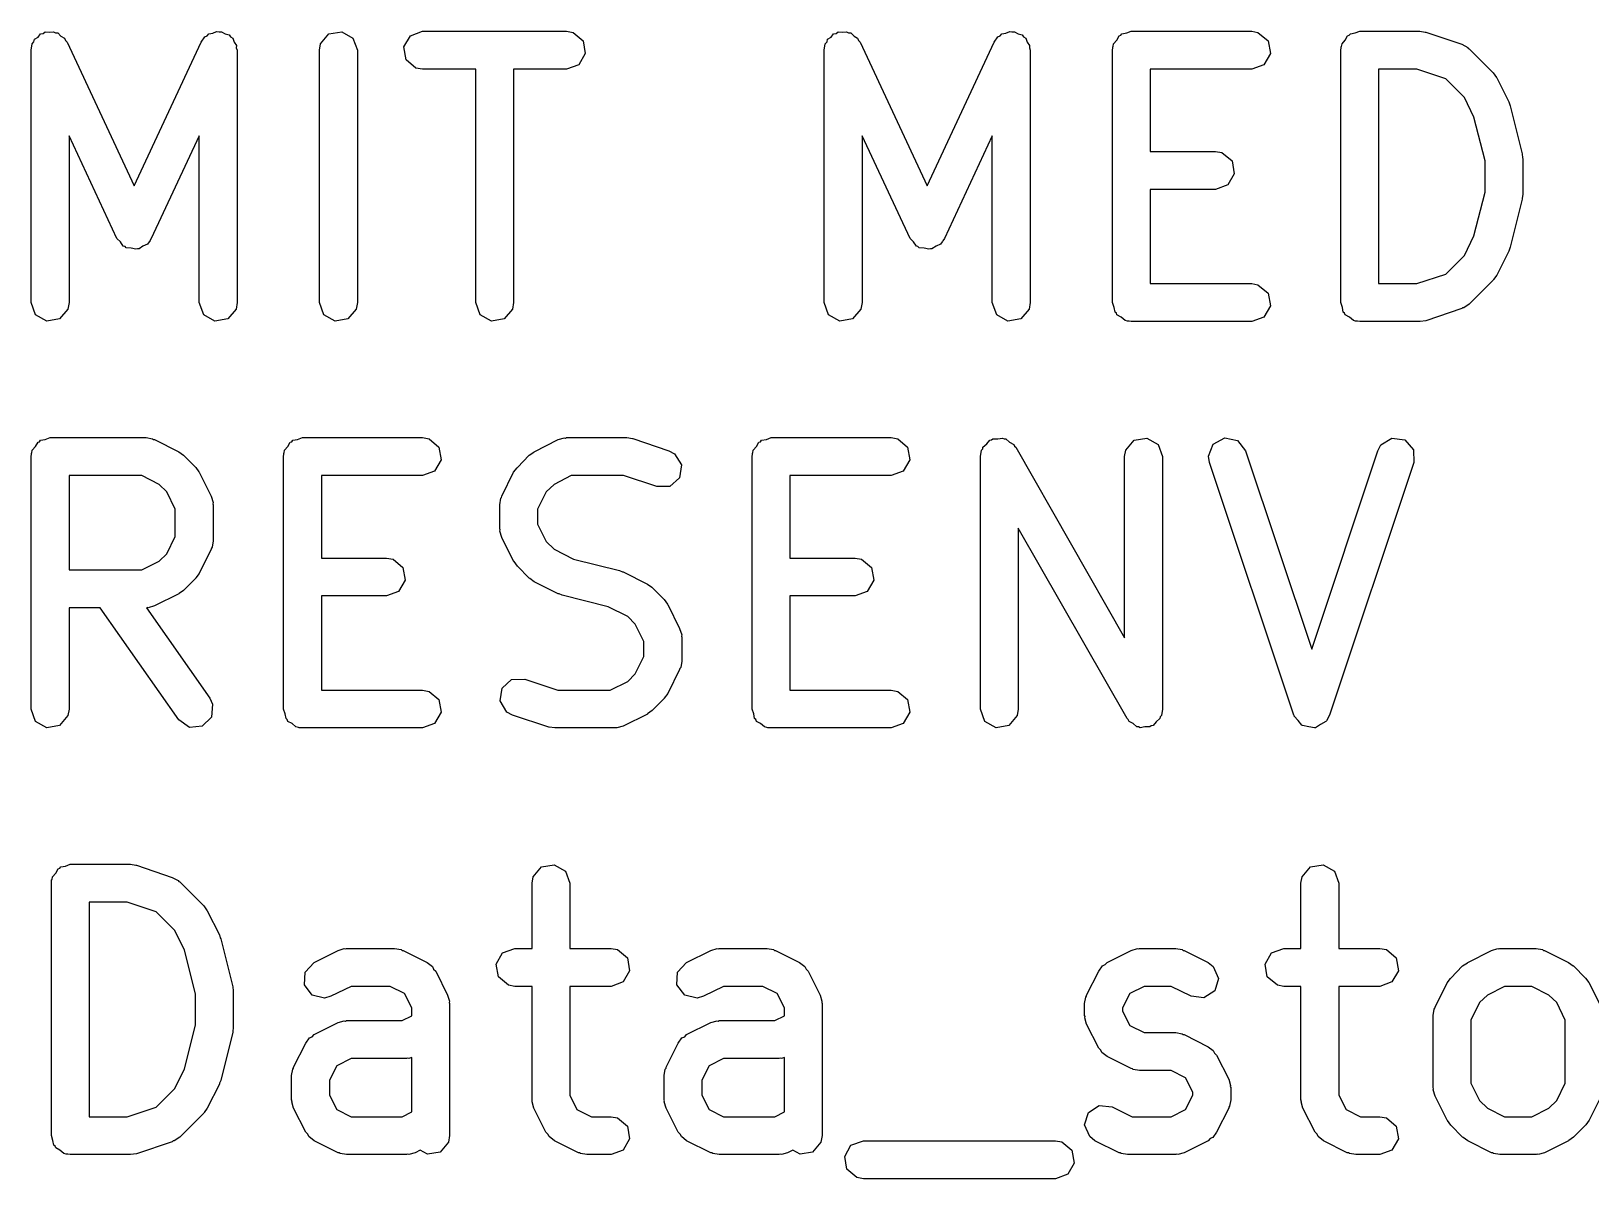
# Model space of a CAD drawing. Extents: x 134.9 to 168.1, y -117.7 to -82.5.
# Drawn here: x 136.23 to 142.41, y -107.91 to -103.36 of the extents above; entities that cross this region are included whole.
import ezdxf

# ---------------------------------------------------------------- set-up
doc = ezdxf.new("R2010")
doc.units = 0
doc.layers.add('BLACK', color=7, linetype='CONTINUOUS')

msp = doc.modelspace()

# ---------------------------------------------------------------- linework, layer by layer
at = {"layer": 'BLACK', "linetype": 'CONTINUOUS'}
for p, q in [((136.236, -103.413), (136.243, -103.405)), ((136.243, -103.405), (136.245, -103.395)), ((136.245, -103.395), (136.259, -103.386)), ((136.259, -103.386), (136.269, -103.373)), ((136.269, -103.373), (136.279, -103.372)), ((136.279, -103.372), (136.287, -103.366)), ((136.287, -103.366), (136.304, -103.367)), ((136.304, -103.367), (136.32, -103.365)), ((136.32, -103.365), (136.328, -103.37)), ((136.328, -103.37), (136.338, -103.37)), ((136.338, -103.37), (136.35, -103.382)), ((136.35, -103.382), (136.364, -103.39)), ((136.364, -103.39), (136.368, -103.4)), ((136.368, -103.4), (136.375, -103.407)), ((136.375, -103.407), (136.64, -103.975)), ((136.64, -103.975), (136.905, -103.407)), ((136.905, -103.407), (136.92, -103.385)), ((136.92, -103.385), (136.93, -103.381)), ((136.93, -103.381), (136.936, -103.373)), ((136.936, -103.373), (136.952, -103.371)), ((136.952, -103.371), (136.967, -103.364)), ((136.967, -103.364), (136.977, -103.366)), ((136.977, -103.366), (136.986, -103.365)), ((136.986, -103.365), (137.001, -103.373)), ((137.001, -103.373), (137.016, -103.377)), ((137.016, -103.377), (137.022, -103.385)), ((137.022, -103.385), (137.031, -103.39)), ((137.031, -103.39), (137.037, -103.406)), ((137.037, -103.406), (137.046, -103.419)), ((137.379, -103.413), (137.412, -103.373)), ((137.412, -103.373), (137.463, -103.365)), ((137.463, -103.365), (137.507, -103.39)), ((137.507, -103.39), (137.525, -103.438)), ((137.709, -103.425), (137.735, -103.381)), ((137.735, -103.381), (137.783, -103.363)), ((137.783, -103.363), (138.354, -103.363)), ((138.354, -103.363), (138.38, -103.368)), ((138.38, -103.368), (138.419, -103.401)), ((138.419, -103.401), (138.428, -103.451)), ((139.379, -103.413), (139.386, -103.405)), ((139.386, -103.405), (139.388, -103.395)), ((139.388, -103.395), (139.402, -103.386)), ((139.402, -103.386), (139.412, -103.373)), ((139.412, -103.373), (139.422, -103.372)), ((139.422, -103.372), (139.43, -103.366)), ((139.43, -103.366), (139.447, -103.367)), ((139.447, -103.367), (139.463, -103.365)), ((139.463, -103.365), (139.471, -103.37)), ((139.471, -103.37), (139.481, -103.37)), ((139.481, -103.37), (139.493, -103.382)), ((139.493, -103.382), (139.507, -103.39)), ((139.507, -103.39), (139.511, -103.4)), ((139.511, -103.4), (139.518, -103.407)), ((139.518, -103.407), (139.783, -103.975)), ((139.783, -103.975), (140.048, -103.407)), ((140.048, -103.407), (140.063, -103.385)), ((140.063, -103.385), (140.072, -103.381)), ((140.072, -103.381), (140.079, -103.373)), ((140.079, -103.373), (140.095, -103.371)), ((140.095, -103.371), (140.11, -103.364)), ((140.11, -103.364), (140.119, -103.366)), ((140.119, -103.366), (140.129, -103.365)), ((140.129, -103.365), (140.144, -103.373)), ((140.144, -103.373), (140.159, -103.377)), ((140.159, -103.377), (140.165, -103.385)), ((140.165, -103.385), (140.174, -103.39)), ((140.174, -103.39), (140.179, -103.406)), ((140.179, -103.406), (140.189, -103.419)), ((140.522, -103.413), (140.535, -103.398)), ((140.535, -103.398), (140.544, -103.381)), ((140.544, -103.381), (140.551, -103.379)), ((140.551, -103.379), (140.555, -103.373)), ((140.555, -103.373), (140.574, -103.37)), ((140.574, -103.37), (140.592, -103.363)), ((140.592, -103.363), (141.069, -103.363)), ((141.069, -103.363), (141.094, -103.368)), ((141.094, -103.368), (141.134, -103.401)), ((141.134, -103.401), (141.143, -103.451)), ((141.427, -103.413), (141.439, -103.398)), ((141.439, -103.398), (141.449, -103.381)), ((141.449, -103.381), (141.455, -103.379)), ((141.455, -103.379), (141.46, -103.373)), ((141.46, -103.373), (141.479, -103.37)), ((141.479, -103.37), (141.497, -103.363)), ((141.497, -103.363), (141.735, -103.363)), ((141.735, -103.363), (141.757, -103.367)), ((141.757, -103.367), (141.759, -103.367)), ((141.759, -103.367), (141.902, -103.415)), ((136.232, -103.438), (136.236, -103.413)), ((136.232, -104.438), (136.232, -103.438)), ((137.046, -103.419), (137.045, -103.429)), ((137.045, -103.429), (137.048, -103.438)), ((137.048, -103.438), (137.048, -104.438)), ((137.375, -103.438), (137.379, -103.413)), ((137.375, -104.438), (137.375, -103.438)), ((137.525, -103.438), (137.525, -104.438)), ((137.718, -103.476), (137.709, -103.425)), ((138.428, -103.451), (138.403, -103.496)), ((139.375, -103.438), (139.379, -103.413)), ((139.375, -104.438), (139.375, -103.438)), ((140.189, -103.419), (140.188, -103.429)), ((140.188, -103.429), (140.191, -103.438)), ((140.191, -103.438), (140.191, -104.438)), ((140.517, -103.438), (140.519, -103.429)), ((140.517, -104.438), (140.517, -103.438)), ((140.519, -103.425), (140.52, -103.423)), ((140.519, -103.429), (140.519, -103.425)), ((140.52, -103.423), (140.522, -103.413)), ((141.143, -103.451), (141.117, -103.496)), ((141.422, -103.438), (141.424, -103.429)), ((141.422, -104.438), (141.422, -103.438)), ((141.423, -103.425), (141.425, -103.423)), ((141.424, -103.429), (141.423, -103.425)), ((141.425, -103.423), (141.427, -103.413)), ((141.902, -103.415), (141.925, -103.427)), ((141.925, -103.427), (141.927, -103.431)), ((141.927, -103.431), (141.931, -103.433)), ((141.931, -103.433), (142.026, -103.528)), ((137.757, -103.509), (137.718, -103.476)), ((137.783, -103.513), (137.757, -103.509)), ((137.994, -103.513), (137.783, -103.513)), ((137.994, -104.438), (137.994, -103.513)), ((138.354, -103.513), (138.144, -103.513)), ((138.144, -103.513), (138.144, -104.438)), ((138.403, -103.496), (138.354, -103.513)), ((141.069, -103.513), (140.667, -103.513)), ((140.667, -103.513), (140.667, -103.84)), ((141.117, -103.496), (141.069, -103.513)), ((141.723, -103.513), (141.572, -103.513)), ((141.572, -103.513), (141.572, -104.363)), ((141.838, -103.552), (141.723, -103.513)), ((142.026, -103.528), (142.039, -103.547)), ((141.912, -103.626), (141.838, -103.552)), ((142.039, -103.547), (142.041, -103.548)), ((142.041, -103.548), (142.088, -103.643)), ((141.95, -103.703), (141.912, -103.626)), ((142.088, -103.643), (142.092, -103.655)), ((142.092, -103.655), (142.094, -103.658)), ((141.994, -103.876), (141.95, -103.703)), ((142.094, -103.658), (142.141, -103.849)), ((136.572, -104.184), (136.382, -103.777)), ((136.382, -103.777), (136.382, -104.438)), ((136.898, -103.777), (136.708, -104.184)), ((136.898, -104.438), (136.898, -103.777)), ((139.715, -104.184), (139.525, -103.777)), ((139.525, -103.777), (139.525, -104.438)), ((140.041, -103.777), (139.851, -104.184)), ((140.041, -104.438), (140.041, -103.777)), ((140.667, -103.84), (140.926, -103.84)), ((140.926, -103.84), (140.951, -103.844)), ((140.951, -103.844), (140.991, -103.877)), ((140.991, -103.877), (141, -103.928)), ((141.994, -104.001), (141.994, -103.876)), ((142.141, -103.849), (142.142, -103.864)), ((142.142, -103.864), (142.144, -103.867)), ((142.144, -103.867), (142.144, -104.01)), ((141, -103.928), (140.974, -103.972)), ((140.926, -103.99), (140.667, -103.99)), ((140.667, -103.99), (140.667, -104.363)), ((140.974, -103.972), (140.926, -103.99)), ((141.95, -104.174), (141.994, -104.001)), ((142.144, -104.01), (142.141, -104.025)), ((142.141, -104.025), (142.141, -104.028)), ((142.141, -104.028), (142.094, -104.219)), ((136.586, -104.198), (136.572, -104.184)), ((136.597, -104.214), (136.586, -104.198)), ((136.693, -104.206), (136.675, -104.214)), ((136.699, -104.198), (136.693, -104.206)), ((136.702, -104.196), (136.699, -104.198)), ((136.708, -104.184), (136.702, -104.193)), ((136.702, -104.193), (136.702, -104.196)), ((139.729, -104.198), (139.715, -104.184)), ((139.74, -104.214), (139.729, -104.198)), ((139.836, -104.206), (139.818, -104.214)), ((139.842, -104.198), (139.836, -104.206)), ((139.844, -104.196), (139.842, -104.198)), ((139.845, -104.193), (139.844, -104.196)), ((139.851, -104.184), (139.845, -104.193)), ((141.912, -104.251), (141.95, -104.174)), ((136.604, -104.216), (136.597, -104.214)), ((136.608, -104.221), (136.604, -104.216)), ((136.628, -104.222), (136.608, -104.221)), ((136.647, -104.227), (136.628, -104.222)), ((136.653, -104.225), (136.647, -104.227)), ((136.66, -104.225), (136.653, -104.225)), ((136.675, -104.214), (136.66, -104.225)), ((139.746, -104.216), (139.74, -104.214)), ((139.751, -104.221), (139.746, -104.216)), ((139.771, -104.222), (139.751, -104.221)), ((139.789, -104.227), (139.771, -104.222)), ((139.796, -104.225), (139.789, -104.227)), ((139.802, -104.225), (139.796, -104.225)), ((139.818, -104.214), (139.802, -104.225)), ((141.838, -104.325), (141.912, -104.251)), ((142.088, -104.234), (142.041, -104.329)), ((142.089, -104.23), (142.088, -104.234)), ((142.094, -104.219), (142.089, -104.23)), ((141.723, -104.363), (141.838, -104.325)), ((142.041, -104.329), (142.027, -104.347)), ((140.667, -104.363), (141.069, -104.363)), ((141.069, -104.363), (141.094, -104.368)), ((141.094, -104.368), (141.134, -104.401)), ((141.572, -104.363), (141.723, -104.363)), ((142.026, -104.349), (141.931, -104.444)), ((142.027, -104.347), (142.026, -104.349)), ((136.249, -104.487), (136.232, -104.438)), ((136.382, -104.438), (136.377, -104.464)), ((136.916, -104.487), (136.898, -104.438)), ((137.048, -104.438), (137.044, -104.464)), ((137.392, -104.487), (137.375, -104.438)), ((137.525, -104.438), (137.52, -104.464)), ((138.011, -104.487), (137.994, -104.438)), ((138.144, -104.438), (138.139, -104.464)), ((139.392, -104.487), (139.375, -104.438)), ((139.525, -104.438), (139.52, -104.464)), ((140.059, -104.487), (140.041, -104.438)), ((140.191, -104.438), (140.187, -104.464)), ((140.524, -104.457), (140.517, -104.438)), ((140.528, -104.476), (140.524, -104.457)), ((141.143, -104.451), (141.117, -104.496)), ((141.134, -104.401), (141.143, -104.451)), ((141.429, -104.457), (141.422, -104.438)), ((141.432, -104.476), (141.429, -104.457)), ((141.931, -104.444), (141.91, -104.459)), ((136.294, -104.512), (136.249, -104.487)), ((136.344, -104.503), (136.294, -104.512)), ((136.377, -104.464), (136.344, -104.503)), ((136.96, -104.512), (136.916, -104.487)), ((137.011, -104.503), (136.96, -104.512)), ((137.044, -104.464), (137.011, -104.503)), ((137.437, -104.512), (137.392, -104.487)), ((137.487, -104.503), (137.437, -104.512)), ((137.52, -104.464), (137.487, -104.503)), ((138.056, -104.512), (138.011, -104.487)), ((138.106, -104.503), (138.056, -104.512)), ((138.139, -104.464), (138.106, -104.503)), ((139.437, -104.512), (139.392, -104.487)), ((139.487, -104.503), (139.437, -104.512)), ((139.52, -104.464), (139.487, -104.503)), ((140.103, -104.512), (140.059, -104.487)), ((140.154, -104.503), (140.103, -104.512)), ((140.187, -104.464), (140.154, -104.503)), ((140.533, -104.48), (140.528, -104.476)), ((140.535, -104.487), (140.533, -104.48)), ((140.552, -104.496), (140.535, -104.487)), ((140.567, -104.509), (140.552, -104.496)), ((140.577, -104.511), (140.567, -104.509)), ((140.579, -104.512), (140.577, -104.511)), ((140.583, -104.512), (140.579, -104.512)), ((140.592, -104.513), (140.583, -104.512)), ((141.069, -104.513), (140.592, -104.513)), ((141.117, -104.496), (141.069, -104.513)), ((141.437, -104.48), (141.432, -104.476)), ((141.44, -104.487), (141.437, -104.48)), ((141.457, -104.496), (141.44, -104.487)), ((141.472, -104.509), (141.457, -104.496)), ((141.481, -104.511), (141.472, -104.509)), ((141.484, -104.512), (141.481, -104.511)), ((141.488, -104.512), (141.484, -104.512)), ((141.497, -104.513), (141.488, -104.512)), ((141.735, -104.513), (141.497, -104.513)), ((141.737, -104.513), (141.735, -104.513)), ((141.759, -104.51), (141.737, -104.513)), ((141.902, -104.462), (141.759, -104.51)), ((141.905, -104.459), (141.902, -104.462)), ((141.91, -104.459), (141.905, -104.459)), ((136.236, -105.023), (136.249, -105.008)), ((136.249, -105.008), (136.259, -104.991)), ((136.259, -104.991), (136.265, -104.989)), ((136.265, -104.989), (136.269, -104.983)), ((136.269, -104.983), (136.288, -104.98)), ((136.288, -104.98), (136.307, -104.973)), ((136.307, -104.973), (136.688, -104.973)), ((136.688, -104.973), (136.713, -104.978)), ((136.713, -104.978), (136.717, -104.981)), ((136.717, -104.981), (136.721, -104.981)), ((136.721, -104.981), (136.817, -105.029)), ((137.236, -105.023), (137.249, -105.008)), ((137.249, -105.008), (137.259, -104.991)), ((137.259, -104.991), (137.265, -104.989)), ((137.265, -104.989), (137.269, -104.983)), ((137.269, -104.983), (137.288, -104.98)), ((137.288, -104.98), (137.307, -104.973)), ((137.307, -104.973), (137.783, -104.973)), ((137.783, -104.973), (137.809, -104.978)), ((137.809, -104.978), (137.848, -105.011)), ((137.848, -105.011), (137.857, -105.061)), ((138.226, -105.029), (138.321, -104.981)), ((138.321, -104.981), (138.346, -104.974)), ((138.346, -104.974), (138.35, -104.975)), ((138.35, -104.975), (138.354, -104.973)), ((138.354, -104.973), (138.592, -104.973)), ((138.592, -104.973), (138.615, -104.977)), ((138.615, -104.977), (138.616, -104.977)), ((138.616, -104.977), (138.759, -105.025)), ((139.093, -105.023), (139.106, -105.008)), ((139.106, -105.008), (139.116, -104.991)), ((139.116, -104.991), (139.122, -104.989)), ((139.122, -104.989), (139.126, -104.983)), ((139.126, -104.983), (139.146, -104.98)), ((139.146, -104.98), (139.164, -104.973)), ((139.164, -104.973), (139.64, -104.973)), ((139.64, -104.973), (139.666, -104.978)), ((139.666, -104.978), (139.705, -105.011)), ((139.705, -105.011), (139.714, -105.061)), ((140.003, -105.017), (140.004, -105.011)), ((140.004, -105.011), (140.019, -104.998)), ((140.019, -104.998), (140.031, -104.983)), ((140.031, -104.983), (140.038, -104.982)), ((140.038, -104.982), (140.043, -104.978)), ((140.043, -104.978), (140.063, -104.978)), ((140.063, -104.978), (140.082, -104.975)), ((140.082, -104.975), (140.088, -104.978)), ((140.088, -104.978), (140.095, -104.978)), ((140.095, -104.978), (140.109, -104.991)), ((140.109, -104.991), (140.126, -105)), ((140.126, -105), (140.129, -105.007)), ((140.129, -105.007), (140.134, -105.011)), ((140.134, -105.011), (140.565, -105.766)), ((140.57, -105.023), (140.603, -104.983)), ((140.603, -104.983), (140.653, -104.975)), ((140.653, -104.975), (140.698, -105)), ((140.698, -105), (140.715, -105.048)), ((140.898, -105.046), (140.917, -104.999)), ((140.917, -104.999), (140.962, -104.974)), ((140.962, -104.974), (141.013, -104.985)), ((141.013, -104.985), (141.045, -105.025)), ((141.569, -105.025), (141.581, -105.002)), ((141.581, -105.002), (141.625, -104.975)), ((141.625, -104.975), (141.676, -104.982)), ((141.676, -104.982), (141.71, -105.021)), ((136.232, -105.048), (136.233, -105.039)), ((136.232, -106.048), (136.232, -105.048)), ((136.233, -105.035), (136.235, -105.033)), ((136.233, -105.039), (136.233, -105.035)), ((136.235, -105.033), (136.236, -105.023)), ((136.817, -105.029), (136.835, -105.042)), ((136.835, -105.042), (136.836, -105.043)), ((136.836, -105.043), (136.884, -105.091)), ((137.232, -105.048), (137.233, -105.039)), ((137.232, -106.048), (137.232, -105.048)), ((137.233, -105.035), (137.235, -105.033)), ((137.233, -105.039), (137.233, -105.035)), ((137.235, -105.033), (137.236, -105.023)), ((137.857, -105.061), (137.831, -105.106)), ((138.159, -105.091), (138.206, -105.043)), ((138.206, -105.043), (138.224, -105.03)), ((138.224, -105.03), (138.226, -105.029)), ((138.759, -105.025), (138.782, -105.037)), ((138.782, -105.037), (138.809, -105.081)), ((139.089, -105.048), (139.091, -105.039)), ((139.089, -106.048), (139.089, -105.048)), ((139.09, -105.035), (139.092, -105.033)), ((139.091, -105.039), (139.09, -105.035)), ((139.092, -105.033), (139.093, -105.023)), ((139.714, -105.061), (139.688, -105.106)), ((139.994, -105.048), (139.998, -105.023)), ((139.994, -106.048), (139.994, -105.048)), ((139.998, -105.023), (140.003, -105.017)), ((140.565, -105.048), (140.57, -105.023)), ((140.565, -105.766), (140.565, -105.048)), ((140.715, -105.048), (140.715, -106.048)), ((140.902, -105.072), (140.898, -105.046)), ((141.236, -106.072), (140.902, -105.072)), ((141.045, -105.025), (141.307, -105.811)), ((141.307, -105.811), (141.569, -105.025)), ((141.711, -105.072), (141.378, -106.072)), ((141.71, -105.021), (141.711, -105.072)), ((136.67, -105.123), (136.382, -105.123)), ((136.382, -105.123), (136.382, -105.497)), ((136.739, -105.158), (136.67, -105.123)), ((136.884, -105.091), (136.896, -105.109)), ((136.896, -105.109), (136.898, -105.11)), ((136.898, -105.11), (136.945, -105.205)), ((137.783, -105.123), (137.382, -105.123)), ((137.382, -105.123), (137.382, -105.45)), ((137.831, -105.106), (137.783, -105.123)), ((138.097, -105.205), (138.144, -105.11)), ((138.144, -105.11), (138.158, -105.092)), ((138.158, -105.092), (138.159, -105.091)), ((138.372, -105.123), (138.304, -105.158)), ((138.58, -105.123), (138.372, -105.123)), ((138.712, -105.167), (138.58, -105.123)), ((138.801, -105.132), (138.763, -105.166)), ((138.809, -105.081), (138.801, -105.132)), ((139.64, -105.123), (139.239, -105.123)), ((139.239, -105.123), (139.239, -105.45)), ((139.688, -105.106), (139.64, -105.123)), ((136.769, -105.188), (136.739, -105.158)), ((136.803, -105.257), (136.769, -105.188)), ((138.273, -105.188), (138.239, -105.257)), ((138.304, -105.158), (138.273, -105.188)), ((138.763, -105.166), (138.712, -105.167)), ((136.803, -105.364), (136.803, -105.257)), ((136.945, -105.205), (136.953, -105.23)), ((136.953, -105.23), (136.952, -105.235)), ((136.952, -105.235), (136.953, -105.239)), ((136.953, -105.239), (136.953, -105.382)), ((138.089, -105.239), (138.093, -105.213)), ((138.089, -105.334), (138.089, -105.239)), ((138.093, -105.213), (138.096, -105.21)), ((138.096, -105.21), (138.097, -105.205)), ((138.239, -105.257), (138.239, -105.316)), ((138.239, -105.316), (138.273, -105.385)), ((136.769, -105.433), (136.803, -105.364)), ((136.953, -105.382), (136.949, -105.407)), ((138.09, -105.338), (138.089, -105.334)), ((138.089, -105.343), (138.09, -105.338)), ((138.097, -105.368), (138.089, -105.343)), ((138.144, -105.463), (138.097, -105.368)), ((138.273, -105.385), (138.304, -105.415)), ((140.575, -106.086), (140.144, -105.331)), ((140.144, -105.331), (140.144, -106.048)), ((136.739, -105.463), (136.769, -105.433)), ((136.945, -105.415), (136.898, -105.511)), ((136.946, -105.411), (136.945, -105.415)), ((136.949, -105.407), (136.946, -105.411)), ((138.304, -105.415), (138.381, -105.454)), ((136.382, -105.497), (136.67, -105.497)), ((136.67, -105.497), (136.739, -105.463)), ((137.382, -105.45), (137.64, -105.45)), ((137.64, -105.45), (137.666, -105.454)), ((137.666, -105.454), (137.705, -105.487)), ((137.705, -105.487), (137.714, -105.538)), ((138.146, -105.464), (138.144, -105.463)), ((138.159, -105.482), (138.146, -105.464)), ((138.206, -105.53), (138.159, -105.482)), ((138.381, -105.454), (138.563, -105.499)), ((138.563, -105.499), (138.575, -105.505)), ((138.575, -105.505), (138.578, -105.505)), ((138.578, -105.505), (138.674, -105.553)), ((139.239, -105.45), (139.497, -105.45)), ((139.497, -105.45), (139.523, -105.454)), ((139.523, -105.454), (139.562, -105.487)), ((139.562, -105.487), (139.571, -105.538)), ((136.884, -105.53), (136.836, -105.578)), ((136.898, -105.511), (136.884, -105.529)), ((136.884, -105.529), (136.884, -105.53)), ((137.714, -105.538), (137.688, -105.582)), ((138.208, -105.531), (138.206, -105.53)), ((138.226, -105.544), (138.208, -105.531)), ((138.321, -105.592), (138.226, -105.544)), ((138.674, -105.553), (138.692, -105.566)), ((138.692, -105.566), (138.693, -105.567)), ((138.693, -105.567), (138.741, -105.614)), ((139.571, -105.538), (139.545, -105.582)), ((136.817, -105.592), (136.721, -105.639)), ((136.818, -105.591), (136.817, -105.592)), ((136.836, -105.578), (136.818, -105.591)), ((137.64, -105.6), (137.382, -105.6)), ((137.382, -105.6), (137.382, -105.973)), ((137.688, -105.582), (137.64, -105.6)), ((138.324, -105.592), (138.321, -105.592)), ((138.336, -105.597), (138.324, -105.592)), ((138.519, -105.643), (138.336, -105.597)), ((138.741, -105.614), (138.754, -105.633)), ((138.754, -105.633), (138.755, -105.634)), ((139.497, -105.6), (139.239, -105.6)), ((139.239, -105.6), (139.239, -105.973)), ((139.545, -105.582), (139.497, -105.6)), ((136.506, -105.647), (136.382, -105.647)), ((136.382, -105.647), (136.382, -106.048)), ((136.817, -106.091), (136.506, -105.647)), ((136.692, -105.646), (136.689, -105.647)), ((136.689, -105.647), (136.94, -106.005)), ((136.696, -105.647), (136.692, -105.646)), ((136.721, -105.639), (136.696, -105.647)), ((138.596, -105.682), (138.519, -105.643)), ((138.626, -105.712), (138.596, -105.682)), ((138.755, -105.634), (138.802, -105.729)), ((138.66, -105.78), (138.626, -105.712)), ((138.802, -105.729), (138.81, -105.754)), ((138.81, -105.754), (138.809, -105.759)), ((138.66, -105.84), (138.66, -105.78)), ((138.809, -105.759), (138.81, -105.763)), ((138.81, -105.763), (138.81, -105.858)), ((138.626, -105.909), (138.66, -105.84)), ((138.81, -105.858), (138.806, -105.884)), ((138.098, -105.965), (138.136, -105.931)), ((138.136, -105.931), (138.188, -105.93)), ((138.188, -105.93), (138.319, -105.973)), ((138.527, -105.973), (138.596, -105.939)), ((138.596, -105.939), (138.626, -105.909)), ((138.802, -105.892), (138.755, -105.987)), ((138.803, -105.887), (138.802, -105.892)), ((138.806, -105.884), (138.803, -105.887)), ((137.382, -105.973), (137.783, -105.973)), ((137.783, -105.973), (137.809, -105.978)), ((137.809, -105.978), (137.848, -106.011)), ((138.09, -106.016), (138.098, -105.965)), ((138.319, -105.973), (138.527, -105.973)), ((138.755, -105.987), (138.741, -106.005)), ((139.239, -105.973), (139.64, -105.973)), ((139.64, -105.973), (139.666, -105.978)), ((139.666, -105.978), (139.705, -106.011)), ((136.249, -106.097), (136.232, -106.048)), ((136.382, -106.048), (136.377, -106.074)), ((136.94, -106.005), (136.951, -106.029)), ((136.951, -106.029), (136.946, -106.08)), ((137.238, -106.067), (137.232, -106.048)), ((137.857, -106.061), (137.831, -106.106)), ((137.848, -106.011), (137.857, -106.061)), ((138.117, -106.06), (138.09, -106.016)), ((138.14, -106.072), (138.117, -106.06)), ((138.693, -106.054), (138.675, -106.067)), ((138.741, -106.006), (138.693, -106.054)), ((138.741, -106.005), (138.741, -106.006)), ((139.096, -106.067), (139.089, -106.048)), ((139.714, -106.061), (139.688, -106.106)), ((139.705, -106.011), (139.714, -106.061)), ((140.011, -106.097), (139.994, -106.048)), ((140.144, -106.048), (140.139, -106.074)), ((140.715, -106.048), (140.711, -106.074)), ((136.294, -106.122), (136.249, -106.097)), ((136.344, -106.113), (136.294, -106.122)), ((136.377, -106.074), (136.344, -106.113)), ((136.859, -106.121), (136.817, -106.091)), ((136.91, -106.116), (136.859, -106.121)), ((136.946, -106.08), (136.91, -106.116)), ((137.242, -106.086), (137.238, -106.067)), ((137.247, -106.09), (137.242, -106.086)), ((137.249, -106.097), (137.247, -106.09)), ((137.266, -106.106), (137.249, -106.097)), ((137.281, -106.119), (137.266, -106.106)), ((137.291, -106.121), (137.281, -106.119)), ((137.294, -106.122), (137.291, -106.121)), ((137.297, -106.122), (137.294, -106.122)), ((137.307, -106.123), (137.297, -106.122)), ((137.783, -106.123), (137.307, -106.123)), ((137.831, -106.106), (137.783, -106.123)), ((138.283, -106.12), (138.14, -106.072)), ((138.285, -106.12), (138.283, -106.12)), ((138.307, -106.123), (138.285, -106.12)), ((138.545, -106.123), (138.307, -106.123)), ((138.549, -106.122), (138.545, -106.123)), ((138.553, -106.123), (138.549, -106.122)), ((138.578, -106.116), (138.553, -106.123)), ((138.674, -106.068), (138.578, -106.116)), ((138.675, -106.067), (138.674, -106.068)), ((139.099, -106.086), (139.096, -106.067)), ((139.104, -106.09), (139.099, -106.086)), ((139.106, -106.097), (139.104, -106.09)), ((139.123, -106.106), (139.106, -106.097)), ((139.138, -106.119), (139.123, -106.106)), ((139.148, -106.121), (139.138, -106.119)), ((139.151, -106.122), (139.148, -106.121)), ((139.154, -106.122), (139.151, -106.122)), ((139.164, -106.123), (139.154, -106.122)), ((139.64, -106.123), (139.164, -106.123)), ((139.688, -106.106), (139.64, -106.123)), ((140.056, -106.122), (140.011, -106.097)), ((140.106, -106.113), (140.056, -106.122)), ((140.139, -106.074), (140.106, -106.113)), ((140.58, -106.09), (140.575, -106.086)), ((140.583, -106.097), (140.58, -106.09)), ((140.599, -106.106), (140.583, -106.097)), ((140.614, -106.119), (140.599, -106.106)), ((140.621, -106.119), (140.614, -106.119)), ((140.627, -106.122), (140.621, -106.119)), ((140.646, -106.119), (140.627, -106.122)), ((140.665, -106.119), (140.646, -106.119)), ((140.671, -106.115), (140.665, -106.119)), ((140.678, -106.113), (140.671, -106.115)), ((140.69, -106.099), (140.678, -106.113)), ((140.705, -106.086), (140.69, -106.099)), ((140.706, -106.079), (140.705, -106.086)), ((140.711, -106.074), (140.706, -106.079)), ((141.237, -106.074), (141.236, -106.072)), ((141.237, -106.076), (141.237, -106.074)), ((141.253, -106.094), (141.237, -106.076)), ((141.268, -106.112), (141.253, -106.094)), ((141.27, -106.113), (141.268, -106.112)), ((141.271, -106.114), (141.27, -106.113)), ((141.295, -106.118), (141.271, -106.114)), ((141.318, -106.123), (141.295, -106.118)), ((141.32, -106.122), (141.318, -106.123)), ((141.322, -106.122), (141.32, -106.122)), ((141.342, -106.109), (141.322, -106.122)), ((141.363, -106.098), (141.342, -106.109)), ((141.364, -106.096), (141.363, -106.098)), ((141.366, -106.095), (141.364, -106.096)), ((141.378, -106.072), (141.366, -106.095)), ((136.329, -106.698), (136.339, -106.681)), ((136.339, -106.681), (136.345, -106.679)), ((136.345, -106.679), (136.349, -106.673)), ((136.349, -106.673), (136.368, -106.67)), ((136.368, -106.67), (136.387, -106.663)), ((136.387, -106.663), (136.625, -106.663)), ((136.625, -106.663), (136.647, -106.667)), ((136.647, -106.667), (136.649, -106.667)), ((136.649, -106.667), (136.791, -106.715)), ((138.221, -106.713), (138.254, -106.673)), ((138.254, -106.673), (138.305, -106.665)), ((138.305, -106.665), (138.349, -106.69)), ((141.269, -106.713), (141.302, -106.673)), ((141.302, -106.673), (141.352, -106.665)), ((141.352, -106.665), (141.397, -106.69)), ((136.312, -106.738), (136.313, -106.729)), ((136.312, -107.738), (136.312, -106.738)), ((136.313, -106.725), (136.315, -106.723)), ((136.313, -106.729), (136.313, -106.725)), ((136.315, -106.723), (136.316, -106.713)), ((136.316, -106.713), (136.329, -106.698)), ((136.791, -106.715), (136.814, -106.727)), ((136.814, -106.727), (136.817, -106.731)), ((136.817, -106.731), (136.821, -106.733)), ((136.821, -106.733), (136.916, -106.828)), ((138.217, -106.738), (138.221, -106.713)), ((138.217, -106.997), (138.217, -106.738)), ((138.349, -106.69), (138.367, -106.738)), ((138.367, -106.738), (138.367, -106.997)), ((141.264, -106.738), (141.269, -106.713)), ((141.264, -106.997), (141.264, -106.738)), ((141.397, -106.69), (141.414, -106.738)), ((141.414, -106.738), (141.414, -106.997)), ((136.613, -106.813), (136.462, -106.813)), ((136.462, -106.813), (136.462, -107.663)), ((136.727, -106.852), (136.613, -106.813)), ((136.801, -106.926), (136.727, -106.852)), ((136.916, -106.828), (136.929, -106.847)), ((136.929, -106.847), (136.93, -106.848)), ((136.93, -106.848), (136.978, -106.943)), ((136.84, -107.003), (136.801, -106.926)), ((136.978, -106.943), (136.981, -106.955)), ((136.981, -106.955), (136.983, -106.958)), ((136.983, -106.958), (137.031, -107.149)), ((136.883, -107.176), (136.84, -107.003)), ((137.318, -107.09), (137.353, -107.052)), ((137.353, -107.052), (137.448, -107.005)), ((137.448, -107.005), (137.473, -106.997)), ((137.473, -106.997), (137.478, -106.998)), ((137.478, -106.998), (137.482, -106.997)), ((137.482, -106.997), (137.672, -106.997)), ((137.672, -106.997), (137.698, -107.001)), ((137.698, -107.001), (137.702, -107.004)), ((137.702, -107.004), (137.706, -107.005)), ((137.706, -107.005), (137.801, -107.052)), ((137.801, -107.052), (137.822, -107.068)), ((138.075, -107.059), (138.1, -107.014)), ((138.1, -107.014), (138.149, -106.997)), ((138.149, -106.997), (138.217, -106.997)), ((138.367, -106.997), (138.53, -106.997)), ((138.53, -106.997), (138.555, -107.001)), ((138.555, -107.001), (138.595, -107.034)), ((138.595, -107.034), (138.603, -107.085)), ((138.794, -107.09), (138.829, -107.052)), ((138.829, -107.052), (138.925, -107.005)), ((138.925, -107.005), (138.95, -106.997)), ((138.95, -106.997), (138.954, -106.998)), ((138.954, -106.998), (138.958, -106.997)), ((138.958, -106.997), (139.149, -106.997)), ((139.149, -106.997), (139.174, -107.001)), ((139.174, -107.001), (139.178, -107.004)), ((139.178, -107.004), (139.182, -107.005)), ((139.182, -107.005), (139.277, -107.052)), ((139.277, -107.052), (139.298, -107.068)), ((140.488, -107.06), (140.496, -107.052)), ((140.496, -107.052), (140.591, -107.005)), ((140.591, -107.005), (140.616, -106.997)), ((140.616, -106.997), (140.621, -106.998)), ((140.621, -106.998), (140.625, -106.997)), ((140.625, -106.997), (140.768, -106.997)), ((140.768, -106.997), (140.793, -107.001)), ((140.793, -107.001), (140.797, -107.004)), ((140.797, -107.004), (140.801, -107.005)), ((140.801, -107.005), (140.897, -107.052)), ((140.897, -107.052), (140.917, -107.068)), ((141.122, -107.059), (141.148, -107.014)), ((141.148, -107.014), (141.196, -106.997)), ((141.196, -106.997), (141.264, -106.997)), ((141.414, -106.997), (141.577, -106.997)), ((141.577, -106.997), (141.603, -107.001)), ((141.603, -107.001), (141.642, -107.034)), ((141.642, -107.034), (141.651, -107.085)), ((141.905, -107.066), (141.924, -107.053)), ((141.924, -107.053), (141.925, -107.052)), ((141.925, -107.052), (142.02, -107.005)), ((142.02, -107.005), (142.045, -106.997)), ((142.045, -106.997), (142.049, -106.998)), ((142.049, -106.998), (142.053, -106.997)), ((142.053, -106.997), (142.196, -106.997)), ((142.196, -106.997), (142.222, -107.001)), ((142.222, -107.001), (142.225, -107.004)), ((142.225, -107.004), (142.23, -107.005)), ((142.23, -107.005), (142.325, -107.052)), ((142.325, -107.052), (142.343, -107.066)), ((137.315, -107.141), (137.318, -107.09)), ((137.822, -107.068), (137.827, -107.078)), ((137.827, -107.078), (137.835, -107.086)), ((137.835, -107.086), (137.882, -107.181)), ((138.084, -107.109), (138.075, -107.059)), ((138.123, -107.142), (138.084, -107.109)), ((138.603, -107.085), (138.578, -107.129)), ((138.791, -107.141), (138.794, -107.09)), ((139.298, -107.068), (139.303, -107.078)), ((139.303, -107.078), (139.311, -107.086)), ((139.311, -107.086), (139.359, -107.181)), ((140.415, -107.181), (140.463, -107.086)), ((140.463, -107.086), (140.478, -107.065)), ((140.478, -107.065), (140.488, -107.06)), ((140.917, -107.068), (140.938, -107.115)), ((140.938, -107.115), (140.923, -107.164)), ((141.131, -107.109), (141.122, -107.059)), ((141.171, -107.142), (141.131, -107.109)), ((141.651, -107.085), (141.625, -107.129)), ((141.844, -107.133), (141.857, -107.115)), ((141.857, -107.115), (141.858, -107.114)), ((141.858, -107.114), (141.905, -107.066)), ((142.343, -107.066), (142.345, -107.066)), ((142.345, -107.066), (142.392, -107.114)), ((142.392, -107.114), (142.405, -107.132)), ((136.883, -107.301), (136.883, -107.176)), ((137.031, -107.149), (137.032, -107.164)), ((137.032, -107.164), (137.033, -107.167)), ((137.033, -107.167), (137.033, -107.31)), ((137.345, -107.182), (137.315, -107.141)), ((137.5, -107.147), (137.42, -107.186)), ((137.655, -107.147), (137.5, -107.147)), ((137.712, -107.175), (137.655, -107.147)), ((137.74, -107.232), (137.712, -107.175)), ((138.149, -107.147), (138.123, -107.142)), ((138.217, -107.147), (138.149, -107.147)), ((138.217, -107.596), (138.217, -107.147)), ((138.53, -107.147), (138.367, -107.147)), ((138.367, -107.147), (138.367, -107.578)), ((138.578, -107.129), (138.53, -107.147)), ((138.822, -107.182), (138.791, -107.141)), ((138.976, -107.147), (138.897, -107.186)), ((139.131, -107.147), (138.976, -107.147)), ((139.188, -107.175), (139.131, -107.147)), ((139.217, -107.232), (139.188, -107.175)), ((140.586, -107.175), (140.557, -107.232)), ((140.643, -107.147), (140.586, -107.175)), ((140.75, -107.147), (140.643, -107.147)), ((140.829, -107.186), (140.75, -107.147)), ((140.923, -107.164), (140.88, -107.192)), ((141.196, -107.147), (141.171, -107.142)), ((141.264, -107.147), (141.196, -107.147)), ((141.264, -107.596), (141.264, -107.147)), ((141.577, -107.147), (141.414, -107.147)), ((141.414, -107.147), (141.414, -107.578)), ((141.625, -107.129), (141.577, -107.147)), ((141.796, -107.229), (141.844, -107.133)), ((142.071, -107.147), (142.003, -107.181)), ((142.179, -107.147), (142.071, -107.147)), ((142.247, -107.181), (142.179, -107.147)), ((142.405, -107.132), (142.406, -107.133)), ((142.406, -107.133), (142.454, -107.229)), ((137.395, -107.194), (137.345, -107.182)), ((137.42, -107.186), (137.395, -107.194)), ((137.74, -107.264), (137.74, -107.232)), ((137.882, -107.181), (137.89, -107.206)), ((137.89, -107.206), (137.889, -107.21)), ((137.889, -107.21), (137.89, -107.215)), ((137.89, -107.215), (137.89, -107.738)), ((138.872, -107.194), (138.822, -107.182)), ((138.897, -107.186), (138.872, -107.194)), ((139.217, -107.264), (139.217, -107.232)), ((139.359, -107.181), (139.366, -107.206)), ((139.366, -107.206), (139.365, -107.21)), ((139.365, -107.21), (139.367, -107.215)), ((139.367, -107.215), (139.367, -107.738)), ((140.407, -107.215), (140.412, -107.189)), ((140.407, -107.262), (140.407, -107.215)), ((140.412, -107.189), (140.414, -107.186)), ((140.414, -107.186), (140.415, -107.181)), ((140.557, -107.232), (140.557, -107.245)), ((140.88, -107.192), (140.829, -107.186)), ((141.788, -107.262), (141.792, -107.237)), ((141.792, -107.237), (141.795, -107.233)), ((141.795, -107.233), (141.796, -107.229)), ((141.972, -107.211), (141.938, -107.28)), ((142.003, -107.181), (141.972, -107.211)), ((142.278, -107.211), (142.247, -107.181)), ((142.312, -107.28), (142.278, -107.211)), ((136.84, -107.474), (136.883, -107.301)), ((137.353, -107.338), (137.448, -107.29)), ((137.448, -107.29), (137.473, -107.283)), ((137.473, -107.283), (137.478, -107.284)), ((137.478, -107.284), (137.482, -107.282)), ((137.482, -107.282), (137.702, -107.282)), ((137.702, -107.282), (137.74, -107.264)), ((138.829, -107.338), (138.925, -107.29)), ((138.925, -107.29), (138.95, -107.283)), ((138.95, -107.283), (138.954, -107.284)), ((138.954, -107.284), (138.958, -107.282)), ((138.958, -107.282), (139.179, -107.282)), ((139.179, -107.282), (139.217, -107.264)), ((140.409, -107.266), (140.407, -107.262)), ((140.408, -107.271), (140.409, -107.266)), ((140.415, -107.296), (140.408, -107.271)), ((140.463, -107.391), (140.415, -107.296)), ((140.557, -107.245), (140.586, -107.302)), ((140.586, -107.302), (140.643, -107.33)), ((141.788, -107.548), (141.788, -107.262)), ((141.938, -107.28), (141.938, -107.53)), ((142.312, -107.53), (142.312, -107.28)), ((137.031, -107.328), (136.983, -107.519)), ((137.033, -107.31), (137.031, -107.325)), ((137.031, -107.325), (137.031, -107.328)), ((137.32, -107.372), (137.335, -107.351)), ((137.335, -107.351), (137.346, -107.346)), ((137.346, -107.346), (137.353, -107.338)), ((138.796, -107.372), (138.811, -107.351)), ((138.811, -107.351), (138.822, -107.346)), ((138.822, -107.346), (138.829, -107.338)), ((140.643, -107.33), (140.768, -107.33)), ((140.768, -107.33), (140.793, -107.335)), ((140.793, -107.335), (140.797, -107.338)), ((140.797, -107.338), (140.801, -107.338)), ((140.801, -107.338), (140.897, -107.386)), ((137.272, -107.467), (137.32, -107.372)), ((138.748, -107.467), (138.796, -107.372)), ((140.471, -107.399), (140.463, -107.391)), ((140.475, -107.409), (140.471, -107.399)), ((140.496, -107.425), (140.475, -107.409)), ((140.591, -107.472), (140.496, -107.425)), ((140.897, -107.386), (140.917, -107.401)), ((140.917, -107.401), (140.922, -107.411)), ((140.922, -107.411), (140.93, -107.419)), ((140.93, -107.419), (140.978, -107.514)), ((136.801, -107.551), (136.84, -107.474)), ((137.264, -107.5), (137.269, -107.475)), ((137.269, -107.475), (137.272, -107.471)), ((137.272, -107.471), (137.272, -107.467)), ((137.443, -107.461), (137.414, -107.518)), ((137.5, -107.432), (137.443, -107.461)), ((137.72, -107.432), (137.5, -107.432)), ((137.724, -107.431), (137.72, -107.432)), ((137.729, -107.432), (137.724, -107.431)), ((137.74, -107.429), (137.729, -107.432)), ((137.74, -107.644), (137.74, -107.429)), ((138.74, -107.5), (138.745, -107.475)), ((138.745, -107.475), (138.748, -107.471)), ((138.748, -107.471), (138.748, -107.467)), ((138.919, -107.461), (138.89, -107.518)), ((138.976, -107.432), (138.919, -107.461)), ((139.196, -107.432), (138.976, -107.432)), ((139.201, -107.431), (139.196, -107.432)), ((139.205, -107.432), (139.201, -107.431)), ((139.217, -107.429), (139.205, -107.432)), ((139.217, -107.644), (139.217, -107.429)), ((140.596, -107.473), (140.591, -107.472)), ((140.599, -107.476), (140.596, -107.473)), ((140.625, -107.48), (140.599, -107.476)), ((140.75, -107.48), (140.625, -107.48)), ((140.807, -107.509), (140.75, -107.48)), ((136.978, -107.534), (136.93, -107.629)), ((136.983, -107.519), (136.978, -107.53)), ((136.978, -107.53), (136.978, -107.534)), ((137.264, -107.596), (137.264, -107.5)), ((137.414, -107.518), (137.414, -107.578)), ((138.74, -107.596), (138.74, -107.5)), ((138.89, -107.518), (138.89, -107.578)), ((140.836, -107.566), (140.807, -107.509)), ((140.978, -107.514), (140.985, -107.539)), ((140.985, -107.539), (140.984, -107.544)), ((140.984, -107.544), (140.986, -107.548)), ((140.986, -107.548), (140.986, -107.596)), ((141.79, -107.552), (141.788, -107.548)), ((141.938, -107.53), (141.972, -107.599)), ((142.278, -107.599), (142.312, -107.53)), ((136.727, -107.625), (136.801, -107.551)), ((137.266, -107.6), (137.264, -107.596)), ((137.265, -107.604), (137.266, -107.6)), ((137.272, -107.629), (137.265, -107.604)), ((137.414, -107.578), (137.443, -107.635)), ((138.218, -107.6), (138.217, -107.596)), ((138.217, -107.604), (138.218, -107.6)), ((138.224, -107.629), (138.217, -107.604)), ((138.367, -107.578), (138.395, -107.635)), ((138.742, -107.6), (138.74, -107.596)), ((138.741, -107.604), (138.742, -107.6)), ((138.748, -107.629), (138.741, -107.604)), ((138.89, -107.578), (138.919, -107.635)), ((140.807, -107.635), (140.836, -107.578)), ((140.836, -107.578), (140.836, -107.566)), ((140.986, -107.596), (140.981, -107.621)), ((141.266, -107.6), (141.264, -107.596)), ((141.265, -107.604), (141.266, -107.6)), ((141.272, -107.629), (141.265, -107.604)), ((141.414, -107.578), (141.443, -107.635)), ((141.788, -107.557), (141.79, -107.552)), ((141.796, -107.582), (141.788, -107.557)), ((141.844, -107.677), (141.796, -107.582)), ((141.972, -107.599), (142.003, -107.629)), ((142.247, -107.629), (142.278, -107.599)), ((142.454, -107.582), (142.406, -107.677)), ((136.462, -107.663), (136.613, -107.663)), ((136.613, -107.663), (136.727, -107.625)), ((136.916, -107.649), (136.821, -107.744)), ((136.917, -107.647), (136.916, -107.649)), ((136.93, -107.629), (136.917, -107.647)), ((137.32, -107.724), (137.272, -107.629)), ((137.443, -107.635), (137.5, -107.663)), ((137.5, -107.663), (137.702, -107.663)), ((137.702, -107.663), (137.74, -107.644)), ((138.272, -107.724), (138.224, -107.629)), ((138.395, -107.635), (138.452, -107.663)), ((138.452, -107.663), (138.53, -107.663)), ((138.53, -107.663), (138.555, -107.668)), ((138.555, -107.668), (138.595, -107.701)), ((138.796, -107.724), (138.748, -107.629)), ((138.919, -107.635), (138.976, -107.663)), ((138.976, -107.663), (139.179, -107.663)), ((139.179, -107.663), (139.217, -107.644)), ((140.407, -107.695), (140.422, -107.646)), ((140.422, -107.646), (140.465, -107.618)), ((140.465, -107.618), (140.516, -107.624)), ((140.516, -107.624), (140.595, -107.663)), ((140.595, -107.663), (140.75, -107.663)), ((140.75, -107.663), (140.807, -107.635)), ((140.978, -107.629), (140.93, -107.724)), ((140.981, -107.621), (140.978, -107.625)), ((140.978, -107.625), (140.978, -107.629)), ((141.32, -107.724), (141.272, -107.629)), ((141.443, -107.635), (141.5, -107.663)), ((141.5, -107.663), (141.577, -107.663)), ((141.577, -107.663), (141.603, -107.668)), ((141.603, -107.668), (141.642, -107.701)), ((142.003, -107.629), (142.071, -107.663)), ((142.071, -107.663), (142.179, -107.663)), ((142.179, -107.663), (142.247, -107.629)), ((137.328, -107.732), (137.32, -107.724)), ((137.332, -107.742), (137.328, -107.732)), ((138.28, -107.732), (138.272, -107.724)), ((138.285, -107.742), (138.28, -107.732)), ((138.595, -107.701), (138.603, -107.751)), ((138.804, -107.732), (138.796, -107.724)), ((138.809, -107.742), (138.804, -107.732)), ((140.428, -107.742), (140.407, -107.695)), ((140.93, -107.724), (140.915, -107.745)), ((141.328, -107.732), (141.32, -107.724)), ((141.332, -107.742), (141.328, -107.732)), ((141.642, -107.701), (141.651, -107.751)), ((141.845, -107.678), (141.844, -107.677)), ((141.858, -107.696), (141.845, -107.678)), ((141.905, -107.744), (141.858, -107.696)), ((142.392, -107.696), (142.345, -107.744)), ((142.393, -107.695), (142.392, -107.696)), ((142.406, -107.677), (142.393, -107.695)), ((136.318, -107.757), (136.312, -107.738)), ((136.322, -107.776), (136.318, -107.757)), ((136.327, -107.78), (136.322, -107.776)), ((136.329, -107.787), (136.327, -107.78)), ((136.346, -107.796), (136.329, -107.787)), ((136.361, -107.809), (136.346, -107.796)), ((136.791, -107.762), (136.649, -107.81)), ((136.795, -107.759), (136.791, -107.762)), ((136.799, -107.759), (136.795, -107.759)), ((136.821, -107.744), (136.799, -107.759)), ((137.353, -107.758), (137.332, -107.742)), ((137.448, -107.806), (137.353, -107.758)), ((137.773, -107.796), (137.754, -107.806)), ((137.802, -107.812), (137.773, -107.796)), ((137.886, -107.764), (137.853, -107.803)), ((137.89, -107.738), (137.886, -107.764)), ((138.306, -107.758), (138.285, -107.742)), ((138.401, -107.806), (138.306, -107.758)), ((138.578, -107.796), (138.53, -107.813)), ((138.603, -107.751), (138.578, -107.796)), ((138.829, -107.758), (138.809, -107.742)), ((138.925, -107.806), (138.829, -107.758)), ((139.25, -107.796), (139.23, -107.806)), ((139.279, -107.812), (139.25, -107.796)), ((139.362, -107.764), (139.329, -107.803)), ((139.367, -107.738), (139.362, -107.764)), ((139.456, -107.821), (139.481, -107.776)), ((139.481, -107.776), (139.53, -107.759)), ((139.53, -107.759), (140.292, -107.759)), ((140.292, -107.759), (140.317, -107.763)), ((140.317, -107.763), (140.356, -107.796)), ((140.356, -107.796), (140.365, -107.847)), ((140.448, -107.758), (140.428, -107.742)), ((140.544, -107.806), (140.448, -107.758)), ((140.897, -107.758), (140.801, -107.806)), ((140.904, -107.75), (140.897, -107.758)), ((140.915, -107.745), (140.904, -107.75)), ((141.353, -107.758), (141.332, -107.742)), ((141.448, -107.806), (141.353, -107.758)), ((141.625, -107.796), (141.577, -107.813)), ((141.651, -107.751), (141.625, -107.796)), ((141.907, -107.745), (141.905, -107.744)), ((141.925, -107.758), (141.907, -107.745)), ((142.02, -107.806), (141.925, -107.758)), ((142.325, -107.758), (142.23, -107.806)), ((142.326, -107.757), (142.325, -107.758)), ((142.345, -107.744), (142.326, -107.757)), ((136.371, -107.811), (136.361, -107.809)), ((136.374, -107.812), (136.371, -107.811)), ((136.377, -107.812), (136.374, -107.812)), ((136.387, -107.813), (136.377, -107.812)), ((136.625, -107.813), (136.387, -107.813)), ((136.626, -107.813), (136.625, -107.813)), ((136.649, -107.81), (136.626, -107.813)), ((137.453, -107.806), (137.448, -107.806)), ((137.456, -107.809), (137.453, -107.806)), ((137.482, -107.813), (137.456, -107.809)), ((137.72, -107.813), (137.482, -107.813)), ((137.724, -107.812), (137.72, -107.813)), ((137.729, -107.813), (137.724, -107.812)), ((137.754, -107.806), (137.729, -107.813)), ((137.853, -107.803), (137.802, -107.812)), ((138.405, -107.806), (138.401, -107.806)), ((138.409, -107.809), (138.405, -107.806)), ((138.434, -107.813), (138.409, -107.809)), ((138.53, -107.813), (138.434, -107.813)), ((138.929, -107.806), (138.925, -107.806)), ((138.933, -107.809), (138.929, -107.806)), ((138.958, -107.813), (138.933, -107.809)), ((139.196, -107.813), (138.958, -107.813)), ((139.201, -107.812), (139.196, -107.813)), ((139.205, -107.813), (139.201, -107.812)), ((139.23, -107.806), (139.205, -107.813)), ((139.329, -107.803), (139.279, -107.812)), ((139.465, -107.871), (139.456, -107.821)), ((140.365, -107.847), (140.34, -107.891)), ((140.548, -107.806), (140.544, -107.806)), ((140.552, -107.809), (140.548, -107.806)), ((140.577, -107.813), (140.552, -107.809)), ((140.768, -107.813), (140.577, -107.813)), ((140.772, -107.812), (140.768, -107.813)), ((140.776, -107.813), (140.772, -107.812)), ((140.801, -107.806), (140.776, -107.813)), ((141.453, -107.806), (141.448, -107.806)), ((141.456, -107.809), (141.453, -107.806)), ((141.482, -107.813), (141.456, -107.809)), ((141.577, -107.813), (141.482, -107.813)), ((142.024, -107.806), (142.02, -107.806)), ((142.028, -107.809), (142.024, -107.806)), ((142.053, -107.813), (142.028, -107.809)), ((142.196, -107.813), (142.053, -107.813)), ((142.201, -107.812), (142.196, -107.813)), ((142.205, -107.813), (142.201, -107.812)), ((142.23, -107.806), (142.205, -107.813)), ((139.504, -107.904), (139.465, -107.871)), ((139.53, -107.909), (139.504, -107.904)), ((140.292, -107.909), (139.53, -107.909)), ((140.34, -107.891), (140.292, -107.909))]:
    msp.add_line(p, q, dxfattribs=at)

doc.saveas('drawing.dxf')
